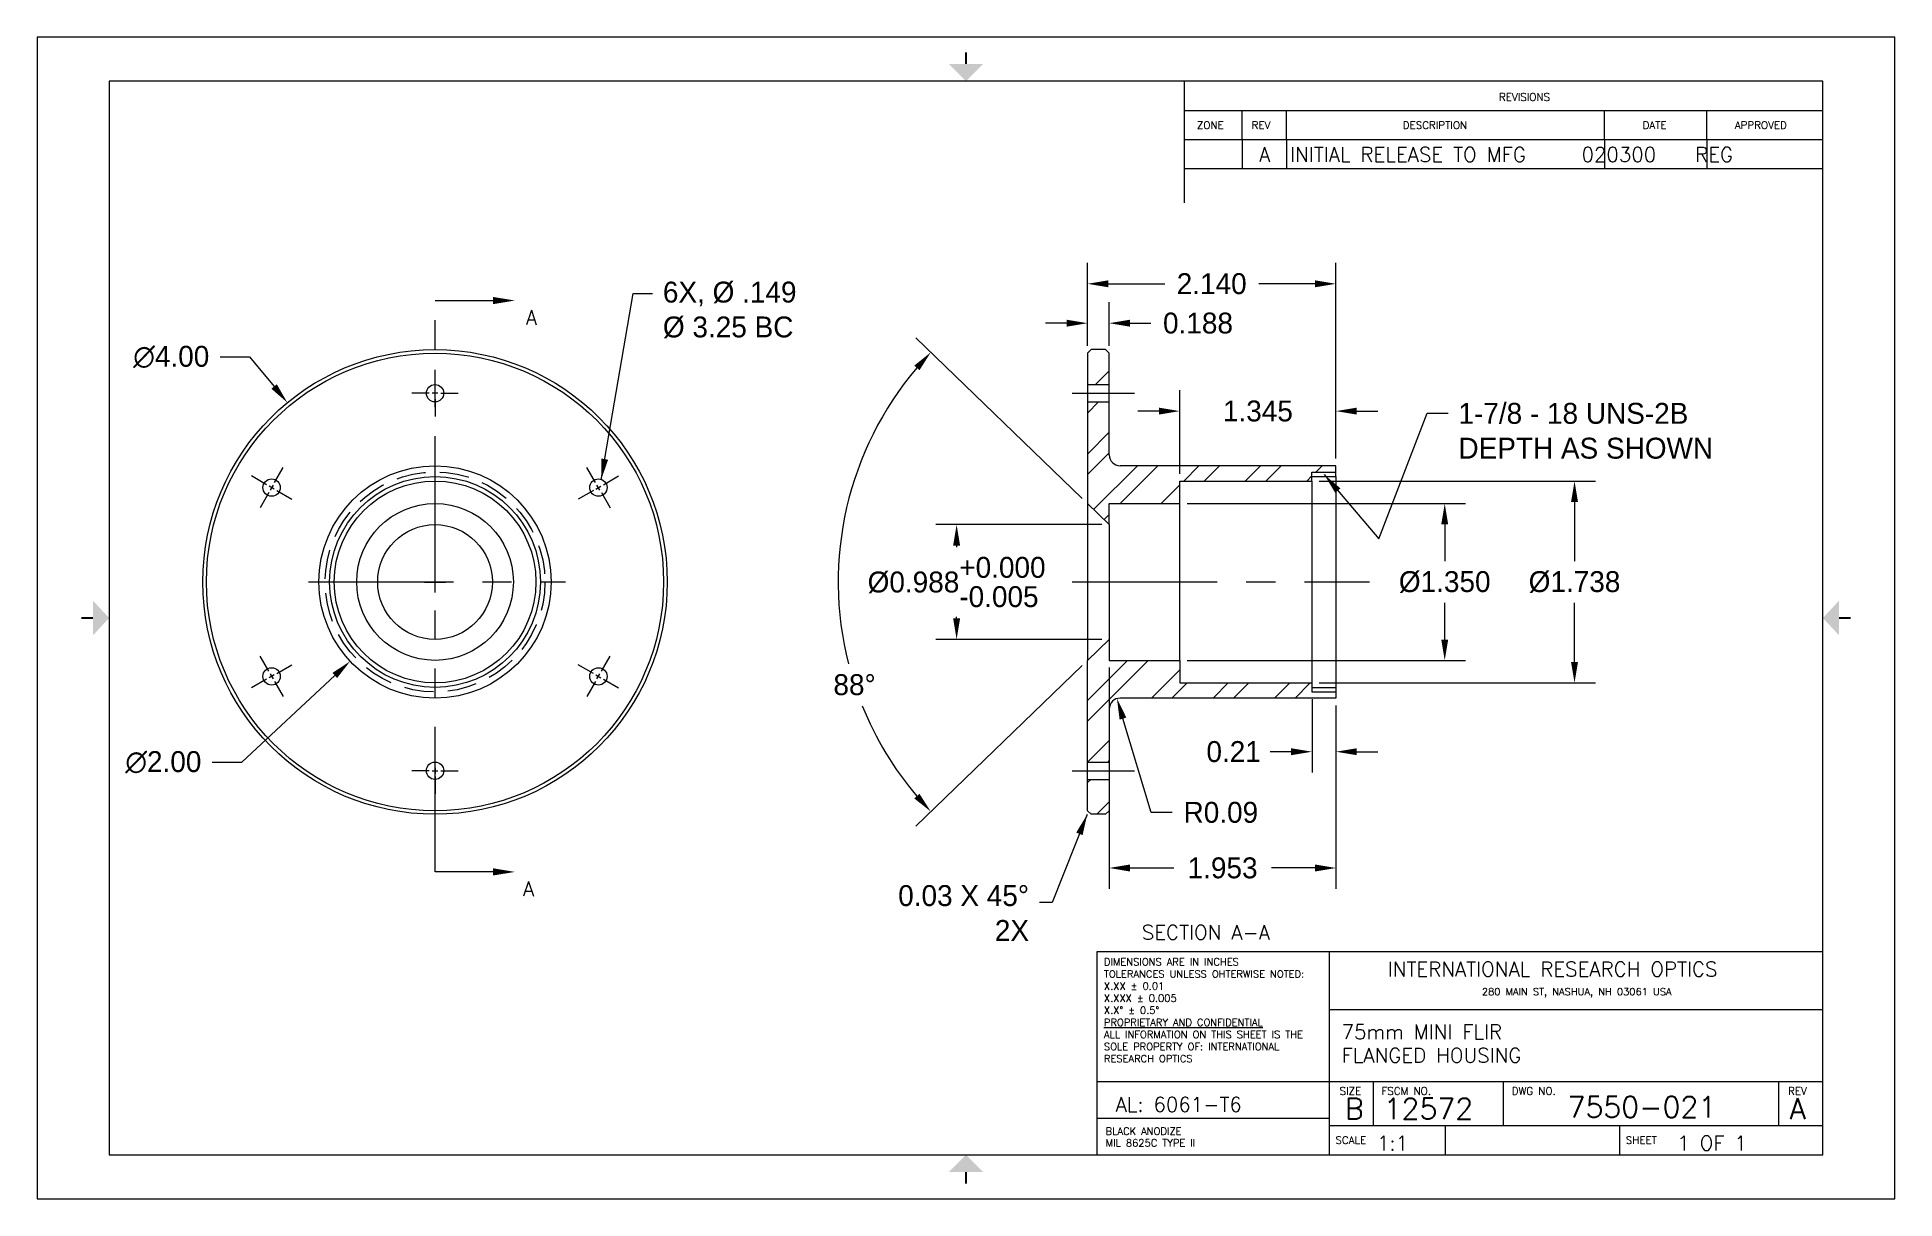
# Paper-space layout 'Layout1' of a CAD drawing. Extents: x 0 to 16, y 0 to 10.
# The model-space entities are those that its viewports show. They can reach past a viewport. Long polylines and large blocks are cut down to what shows.
import ezdxf
from ezdxf.enums import TextEntityAlignment as Align

# ---------------------------------------------------------------- set-up
doc = ezdxf.new("R2010")
doc.units = 0
doc.header["$MEASUREMENT"] = 0
for name, pattern in [('CENTER', [2, 1.25, -0.25, 0.25, -0.25]), ('HIDDEN', [0.375, 0.25, -0.125]), ('PHANTOM', [2.5, 1.25, -0.25, 0.25, -0.25, 0.25, -0.25])]:
    doc.linetypes.add(name, pattern=pattern)
doc.layers.get('0').update_dxf_attribs({"linetype": 'CONTINUOUS'})
doc.layers.get('Defpoints').update_dxf_attribs({"linetype": 'CONTINUOUS'})
for name, color, linetype in [('CENTER', 3, 'CENTER'), ('DIMS', 3, 'CONTINUOUS'), ('Revision', 4, 'CONTINUOUS'), ('Section', 3, 'CONTINUOUS'), ('TB', 7, 'CONTINUOUS'), ('THREAD', 6, 'CONTINUOUS')]:
    doc.layers.add(name, color=color, linetype=linetype)
doc.styles.add('ADESK1', font='romans')
doc.styles.add('CIM_TB', font='romans.shx')
doc.dimstyles.get("Standard").update_dxf_attribs({"dimtxt": 0.18, "dimasz": 0.18, "dimexe": 0.18, "dimexo": 0.0625, "dimgap": 0.09, "dimtad": 0, "dimtih": 1, "dimtoh": 1, "dimdec": 3, "dimzin": 0, "dimdsep": 46, "dimtxsty": 'Standard', "dimcen": 0.09, "dimadec": 0, "dimazin": 0, "dimtfac": 1, "dimtdec": 3, "dimtofl": 0, "dimtmove": 0, "dimatfit": 3, "dimfxl": 0, "dimtolj": 1, "dimtzin": 0, "dimarcsym": 0})

# ---------------------------------------------------------------- blocks, each defined once
blk = doc.blocks.new('TITLE_BLOCK')
at = {"layer": 'TB'}
for p, q in [((0, 10), (0, 0)), ((16, 10), (0, 10)), ((16, 0), (16, 10)), ((0.62, 9.62), (0.62, 0.38)), ((15.38, 9.62), (0.62, 9.62)), ((9.88, 9.62), (9.88, 8.5727)), ((15.38, 0.38), (15.38, 9.62)), ((9.88, 9.37), (15.38, 9.37)), ((10.38, 9.12), (10.38, 9.37)), ((10.76, 9.12), (10.76, 9.37)), ((13.5, 9.12), (13.5, 9.37)), ((14.38, 9.12), (14.38, 9.37)), ((9.88, 9.12), (15.38, 9.12)), ((9.13, 2.13), (15.38, 2.13)), ((9.13, 0.38), (9.13, 2.13)), ((11.13, 0.38), (11.13, 2.13)), ((11.13, 1.63), (15.38, 1.63)), ((9.13, 1.01), (15.38, 1.01)), ((11.51, 0.63), (11.51, 1.01)), ((12.63, 0.63), (12.63, 1.01)), ((15, 0.63), (15, 1.01)), ((9.13, 0.695), (11.13, 0.695)), ((11.13, 0.63), (15.38, 0.63)), ((12.13, 0.38), (12.13, 0.63)), ((13.63, 0.38), (13.63, 0.63)), ((0.62, 0.38), (15.38, 0.38)), ((0, 0), (16, 0))]:
    blk.add_line(p, q, dxfattribs=at)
at = {"layer": 'TB', "const_width": 0.02}
for points in [[(8, 9.87), (8, 9.77)], [(0.38, 5), (0.48, 5)], [(15.62, 5), (15.52, 5)], [(8, 0.13), (8, 0.23)]]:
    blk.add_lwpolyline(points, dxfattribs=at)
at = {"layer": 'TB'}
for points in [[(7.85, 9.77), (8.15, 9.77), (8, 9.62)], [(0.48, 4.85), (0.48, 5.15), (0.62, 5)], [(15.52, 4.85), (15.52, 5.15), (15.38, 5)], [(7.85, 0.23), (8.15, 0.23), (8, 0.38)]]:
    blk.add_solid(points, dxfattribs=at)
at = {"color": 0, "style": 'ADESK1', "flags": 8}
for tag, p in [('FNAME', (-0.05, 6)), ('REVDATE', (-0.05, 3)), ('USER', (-0.05, 0))]:
    blk.add_attdef(tag, p, '', height=0.15, rotation=90, dxfattribs=at)
at = {"layer": 'TB', "style": 'ADESK1'}
for s, p in [('REVISIONS', (12.5902, 9.4525)), ('ZONE', (9.9887, 9.2103)), ('REV', (10.4601, 9.2103)), ('DESCRIPTION', (11.762, 9.2103)), ('DATE', (13.8277, 9.2103)), ('APPROVED', (14.6214, 9.2103)), ('SIZE', (11.2179, 0.8959)), ('FSCM NO.', (11.5789, 0.8959)), ('DWG NO.', (12.701, 0.8959)), ('REV', (15.0805, 0.8959)), ('SCALE', (11.1823, 0.4725)), ('SHEET', (13.6828, 0.4725))]:
    blk.add_text(s, height=0.065, dxfattribs=at).set_placement(p)
at = {"layer": 'TB', "style": 'ADESK1', "flags": 9}
for tag in ['MAXY', 'MAXX', 'MINY', 'MINX']:
    blk.add_attdef(tag, (0, 0), '', height=0.065, dxfattribs=at)
blk = doc.blocks.new('*U1')
blk.add_circle((0, 0), 0.0747)
at = {"layer": 'CENTER'}
for p, q in [((0, 0.05), (0, 0.2)), ((-0.05, 0), (-0.2, 0)), ((-0.025, 0), (0.025, 0)), ((0, -0.025), (0, 0.025)), ((0.05, 0), (0.2, 0)), ((0, -0.05), (0, -0.2))]:
    blk.add_line(p, q, dxfattribs=at)
blk = doc.blocks.new('A$C275B4D7E')
blk.add_line((0, 0), (0.207, 0))
blk = doc.blocks.new('*D3')
at = {"layer": 'Defpoints', "color": 0}
for p in [(1.41, 7.153), (3.954, 4.066)]:
    blk.add_point(p, dxfattribs=at)
at = {"layer": 'DIMS', "color": 0, "lineweight": -2}
for p, q in [((0.83, 7.546), (1.085, 7.546)), ((1.085, 7.546), (1.295, 7.292)), ((2.592, 5.609), (2.772, 5.609)), ((2.682, 5.519), (2.682, 5.699))]:
    blk.add_line(p, q, dxfattribs=at)
at = {"layer": 'DIMS', "color": 0}
blk.add_solid([(1.319, 7.311), (1.272, 7.273), (1.41, 7.153)], dxfattribs=at)
at = {"layer": 'DIMS', "color": 0, "insert": (0.41, 7.546), "char_height": 0.18, "attachment_point": 5}
blk.add_mtext('\\A1;∅4.00', dxfattribs=at)
blk = doc.blocks.new('*D4')
at = {"layer": 'Defpoints', "color": 0}
for p in [(3.413, 6.291), (1.951, 4.927)]:
    blk.add_point(p, dxfattribs=at)
at = {"layer": 'DIMS', "color": 0, "lineweight": -2}
for p, q in [((2.592, 5.609), (2.772, 5.609)), ((2.682, 5.519), (2.682, 5.699)), ((1.017, 4.057), (1.819, 4.804)), ((0.762, 4.057), (1.017, 4.057))]:
    blk.add_line(p, q, dxfattribs=at)
at = {"layer": 'DIMS', "color": 0}
blk.add_solid([(1.798, 4.826), (1.839, 4.783), (1.951, 4.927)], dxfattribs=at)
at = {"layer": 'DIMS', "color": 0, "insert": (0.342, 4.057), "char_height": 0.18, "attachment_point": 5}
blk.add_mtext('\\A1;∅2.00', dxfattribs=at)
blk = doc.blocks.new('*D5')
at = {"layer": 'Defpoints', "color": 0}
for p in [(8.488, 4.934), (10.441, 4.609), (8.488, 3.147)]:
    blk.add_point(p, dxfattribs=at)
at = {"layer": 'DIMS', "color": 0, "lineweight": -2}
for p, q in [((8.488, 4.872), (8.488, 2.967)), ((10.441, 4.547), (10.441, 2.967)), ((8.668, 3.147), (9.045, 3.147)), ((10.261, 3.147), (9.885, 3.147))]:
    blk.add_line(p, q, dxfattribs=at)
at = {"layer": 'DIMS', "color": 0}
for points in [[(8.668, 3.177), (8.668, 3.117), (8.488, 3.147)], [(10.261, 3.177), (10.261, 3.117), (10.441, 3.147)]]:
    blk.add_solid(points, dxfattribs=at)
at = {"layer": 'DIMS', "color": 0, "insert": (9.465, 3.147), "char_height": 0.18, "attachment_point": 5}
blk.add_mtext('\\A1;1.953', dxfattribs=at)
blk = doc.blocks.new('*D6')
at = {"layer": 'Defpoints', "color": 0}
for p in [(9.096, 7.08), (10.441, 6.609), (9.096, 6.478)]:
    blk.add_point(p, dxfattribs=at)
at = {"layer": 'DIMS', "color": 0, "lineweight": -2}
for p, q in [((9.096, 6.541), (9.096, 7.26)), ((10.441, 6.672), (10.441, 7.26)), ((8.916, 7.08), (8.736, 7.08)), ((10.621, 7.08), (10.801, 7.08))]:
    blk.add_line(p, q, dxfattribs=at)
at = {"layer": 'DIMS', "color": 0}
for points in [[(8.916, 7.11), (8.916, 7.05), (9.096, 7.08)], [(10.621, 7.11), (10.621, 7.05), (10.441, 7.08)]]:
    blk.add_solid(points, dxfattribs=at)
at = {"layer": 'DIMS', "color": 0, "insert": (9.769, 7.08), "char_height": 0.18, "attachment_point": 5}
blk.add_mtext('\\A1;1.345', dxfattribs=at)
blk = doc.blocks.new('*D7')
at = {"layer": 'Defpoints', "color": 0}
for p in [(10.235, 4.663), (10.441, 4.609), (10.235, 4.148)]:
    blk.add_point(p, dxfattribs=at)
at = {"layer": 'DIMS', "color": 0, "lineweight": -2}
for p, q in [((10.235, 4.6), (10.235, 3.968)), ((10.441, 4.547), (10.441, 3.968)), ((10.055, 4.148), (9.875, 4.148)), ((10.621, 4.148), (10.801, 4.148))]:
    blk.add_line(p, q, dxfattribs=at)
at = {"layer": 'DIMS', "color": 0}
for points in [[(10.055, 4.178), (10.055, 4.118), (10.235, 4.148)], [(10.621, 4.178), (10.621, 4.118), (10.441, 4.148)]]:
    blk.add_solid(points, dxfattribs=at)
at = {"layer": 'DIMS', "color": 0, "insert": (9.56, 4.148), "char_height": 0.18, "attachment_point": 5}
blk.add_mtext('\\A1;0.21', dxfattribs=at)
blk = doc.blocks.new('*D8')
at = {"layer": 'Defpoints', "color": 0}
for p in [(8.488, 7.837), (8.301, 7.578), (8.488, 7.578)]:
    blk.add_point(p, dxfattribs=at)
at = {"layer": 'DIMS', "color": 0, "lineweight": -2}
for p, q in [((8.301, 7.641), (8.301, 8.017)), ((8.488, 7.641), (8.488, 8.017)), ((8.121, 7.837), (7.941, 7.837)), ((8.668, 7.837), (8.848, 7.837))]:
    blk.add_line(p, q, dxfattribs=at)
at = {"layer": 'DIMS', "color": 0}
for points in [[(8.121, 7.867), (8.121, 7.807), (8.301, 7.837)], [(8.668, 7.867), (8.668, 7.807), (8.488, 7.837)]]:
    blk.add_solid(points, dxfattribs=at)
at = {"layer": 'DIMS', "color": 0, "insert": (9.253, 7.837), "char_height": 0.18, "attachment_point": 5}
blk.add_mtext('\\A1;0.188', dxfattribs=at)
blk = doc.blocks.new('*D9')
at = {"layer": 'Defpoints', "color": 0}
for p in [(8.555, 4.605), (8.582, 4.516)]:
    blk.add_point(p, dxfattribs=at)
at = {"layer": 'DIMS', "color": 0, "lineweight": -2}
for p, q in [((8.85, 3.625), (8.607, 4.433)), ((9.03, 3.625), (8.85, 3.625))]:
    blk.add_line(p, q, dxfattribs=at)
at = {"layer": 'DIMS', "color": 0}
blk.add_solid([(8.636, 4.442), (8.578, 4.424), (8.555, 4.605)], dxfattribs=at)
at = {"layer": 'DIMS', "color": 0, "insert": (9.45, 3.625), "char_height": 0.18, "attachment_point": 5}
blk.add_mtext('\\A1;R0.09', dxfattribs=at)
blk = doc.blocks.new('*D10')
at = {"layer": 'Defpoints', "color": 0}
for p in [(9.096, 6.284), (9.096, 4.934), (11.378, 4.934)]:
    blk.add_point(p, dxfattribs=at)
at = {"layer": 'DIMS', "color": 0, "lineweight": -2}
for p, q in [((9.159, 6.284), (11.558, 6.284)), ((11.378, 6.104), (11.378, 5.789)), ((11.378, 5.114), (11.378, 5.429)), ((9.159, 4.934), (11.558, 4.934))]:
    blk.add_line(p, q, dxfattribs=at)
at = {"layer": 'DIMS', "color": 0}
for points in [[(11.348, 6.104), (11.408, 6.104), (11.378, 6.284)], [(11.348, 5.114), (11.408, 5.114), (11.378, 4.934)]]:
    blk.add_solid(points, dxfattribs=at)
at = {"layer": 'DIMS', "color": 0, "insert": (11.378, 5.609), "char_height": 0.18, "attachment_point": 5}
blk.add_mtext('\\A1;%%c1.350', dxfattribs=at)
blk = doc.blocks.new('*D11')
at = {"layer": 'Defpoints', "color": 0}
for p in [(10.235, 6.478), (10.235, 4.74), (12.496, 4.74)]:
    blk.add_point(p, dxfattribs=at)
at = {"layer": 'DIMS', "color": 0, "lineweight": -2}
for p, q in [((10.297, 6.478), (12.676, 6.478)), ((12.496, 6.298), (12.496, 5.789)), ((12.496, 4.92), (12.496, 5.429)), ((10.297, 4.74), (12.676, 4.74))]:
    blk.add_line(p, q, dxfattribs=at)
at = {"layer": 'DIMS', "color": 0}
for points in [[(12.466, 6.298), (12.526, 6.298), (12.496, 6.478)], [(12.466, 4.92), (12.526, 4.92), (12.496, 4.74)]]:
    blk.add_solid(points, dxfattribs=at)
at = {"layer": 'DIMS', "color": 0, "insert": (12.496, 5.609), "char_height": 0.18, "attachment_point": 5}
blk.add_mtext('\\A1;%%c1.738', dxfattribs=at)
blk = doc.blocks.new('*D12')
at = {"layer": 'Defpoints', "color": 0}
for p in [(8.488, 6.103), (7.174, 5.115), (8.488, 5.115)]:
    blk.add_point(p, dxfattribs=at)
at = {"layer": 'DIMS', "color": 0, "lineweight": -2}
for p, q in [((8.426, 6.103), (6.994, 6.103)), ((7.174, 5.923), (7.174, 5.909)), ((7.174, 5.295), (7.174, 5.309)), ((8.426, 5.115), (6.994, 5.115))]:
    blk.add_line(p, q, dxfattribs=at)
at = {"layer": 'DIMS', "color": 0}
for points in [[(7.144, 5.923), (7.204, 5.923), (7.174, 6.103)], [(7.144, 5.295), (7.204, 5.295), (7.174, 5.115)]]:
    blk.add_solid(points, dxfattribs=at)
at = {"layer": 'DIMS', "color": 0, "insert": (7.174, 5.609), "char_height": 0.18, "attachment_point": 5}
blk.add_mtext('\\A1;%%c0.988\\S+0.000^ -0.005;', dxfattribs=at)
blk = doc.blocks.new('*D13')
at = {"layer": 'Defpoints', "color": 0}
for p in [(6.247, 6.33), (8.301, 6.284), (8.488, 6.103), (8.488, 5.115), (8.301, 4.934)]:
    blk.add_point(p, dxfattribs=at)
at = {"layer": 'DIMS', "color": 0, "lineweight": -2}
for p, q in [((8.256, 6.328), (6.823, 7.711)), ((8.256, 4.891), (6.823, 3.508))]:
    blk.add_line(p, q, dxfattribs=at)
for start, end in [(139.6417, 194.3423), (201.9754, 220.3583)]:
    blk.add_arc((9, 5.609), 2.846, start, end, dxfattribs=at)
at = {"layer": 'DIMS', "color": 0}
for points in [[(6.809, 7.472), (6.854, 7.432), (6.952, 7.586)], [(6.854, 3.786), (6.809, 3.746), (6.952, 3.633)]]:
    blk.add_solid(points, dxfattribs=at)
at = {"layer": 'DIMS', "color": 0, "insert": (6.295, 4.724), "char_height": 0.18, "attachment_point": 5}
blk.add_mtext('\\A1;88°', dxfattribs=at)
blk = doc.blocks.new('*D14')
at = {"layer": 'Defpoints', "color": 0}
for p in [(10.441, 8.176), (8.301, 7.578), (10.441, 6.609)]:
    blk.add_point(p, dxfattribs=at)
at = {"layer": 'DIMS', "color": 0, "lineweight": -2}
for p, q in [((8.301, 7.641), (8.301, 8.356)), ((10.441, 6.672), (10.441, 8.356)), ((8.481, 8.176), (8.966, 8.176)), ((10.261, 8.176), (9.776, 8.176))]:
    blk.add_line(p, q, dxfattribs=at)
at = {"layer": 'DIMS', "color": 0}
for points in [[(8.481, 8.206), (8.481, 8.146), (8.301, 8.176)], [(10.261, 8.206), (10.261, 8.146), (10.441, 8.176)]]:
    blk.add_solid(points, dxfattribs=at)
at = {"layer": 'DIMS', "color": 0, "insert": (9.371, 8.176), "char_height": 0.18, "attachment_point": 5}
blk.add_mtext('\\A1;2.140', dxfattribs=at)

msp = doc.modelspace()

# ---------------------------------------------------------------- hatches: boundary and pattern name
at = {"layer": 'Section'}
h = msp.add_hatch(dxfattribs=at)
h.set_pattern_fill('ANSI32', color=256, style=0)
h.paths.add_polyline_path([(8.4885, 7.578), (8.4572, 7.6093), (8.3322, 7.6093), (8.301, 7.578), (8.301, 7.3088), (8.4885, 7.3088)])
h = msp.add_hatch(dxfattribs=at)
h.set_pattern_fill('ANSI32', color=256, style=0)
h.paths.add_polyline_path([(9.0964, 6.4781), (10.2345, 6.4781), (10.2345, 6.5557), (10.4415, 6.5557), (10.4415, 6.6093), (8.5822, 6.6093, -0.4142136), (8.4885, 6.703), (8.4885, 7.1598), (8.301, 7.1598), (8.301, 6.2842), (8.4885, 6.1033), (8.4885, 6.2842), (9.0964, 6.2842)])
h = msp.add_hatch(dxfattribs=at)
h.set_pattern_fill('ANSI32', color=256, style=0)
h.paths.add_polyline_path([(9.0964, 4.9344), (8.4885, 4.9344), (8.4885, 5.1153), (8.301, 4.9344), (8.301, 4.0588), (8.4885, 4.0588), (8.4885, 4.5155, -0.4142136), (8.5822, 4.6093), (10.4415, 4.6093), (10.4415, 4.6629), (10.2345, 4.6629), (10.2345, 4.7405), (9.0964, 4.7405)])
h = msp.add_hatch(dxfattribs=at)
h.set_pattern_fill('ANSI32', color=256, style=0)
h.paths.add_polyline_path([(8.4885, 3.9098), (8.301, 3.9098), (8.301, 3.6405), (8.3322, 3.6093), (8.4572, 3.6093), (8.4885, 3.6405)])

# ---------------------------------------------------------------- linework, layer by layer
for p, q in [((8.3322, 7.6093), (8.301, 7.578)), ((8.301, 7.578), (8.301, 6.2842)), ((8.4572, 7.6093), (8.3322, 7.6093)), ((8.4885, 7.578), (8.4572, 7.6093)), ((8.4885, 7.6093), (8.4885, 7.6093)), ((8.4885, 6.703), (8.4885, 7.578)), ((8.301, 7.3088), (8.4885, 7.3088)), ((8.301, 7.1598), (8.4885, 7.1598)), ((10.4415, 6.6093), (8.5822, 6.6093)), ((10.4415, 6.5169), (10.4415, 6.6093)), ((9.0964, 6.2842), (9.0964, 6.4781)), ((9.0964, 6.4781), (10.2345, 6.4781)), ((10.2345, 6.4781), (10.2345, 6.5557)), ((10.2345, 6.4781), (10.2345, 4.7405)), ((10.4415, 6.5169), (10.4415, 4.7017)), ((8.301, 6.2842), (8.4885, 6.1033)), ((8.301, 6.2842), (8.301, 4.9344)), ((8.4885, 6.1033), (8.4885, 6.2842)), ((8.4885, 6.2842), (9.0964, 6.2842)), ((9.0964, 4.9344), (9.0964, 6.2842)), ((8.4885, 6.1033), (8.4885, 5.1153)), ((8.301, 4.9344), (8.4885, 5.1153)), ((8.4885, 5.1153), (8.4885, 4.9344)), ((8.301, 3.6405), (8.301, 4.9344)), ((8.4885, 4.9344), (9.0964, 4.9344)), ((9.0964, 4.9344), (9.0964, 4.7405)), ((9.0964, 4.7405), (10.2345, 4.7405)), ((10.2345, 4.7405), (10.2345, 4.6629)), ((10.4415, 4.7017), (10.4415, 4.6093)), ((8.4885, 4.5155), (8.4885, 3.6405)), ((10.4415, 4.6093), (8.5822, 4.6093)), ((8.301, 4.0588), (8.4885, 4.0588)), ((8.301, 3.9098), (8.4885, 3.9098)), ((8.3322, 3.6093), (8.301, 3.6405)), ((8.4572, 3.6093), (8.3322, 3.6093)), ((8.4885, 3.6405), (8.4572, 3.6093)), ((8.4885, 3.6093), (8.4885, 3.6093))]:
    msp.add_line(p, q)
for radius in [2, 1.9688, 1, 0.9076, 0.8688, 0.6749, 0.494]:
    msp.add_circle((2.6818, 5.6093), radius)
for centre, start, end in [((8.5822, 6.703), 180, 270), ((8.5822, 4.5155), 90, 180)]:
    msp.add_arc(centre, 0.0938, start, end)
at = {"layer": 'CENTER'}
for p, q in [((8.1683, 7.2343), (8.7052, 7.2343)), ((1.5907, 5.6093), (3.8051, 5.6093)), ((8.1692, 5.6093), (10.7307, 5.6093)), ((8.1683, 3.9843), (8.7052, 3.9843))]:
    msp.add_line(p, q, dxfattribs=at)
at = {"layer": 'Section', "linetype": 'PHANTOM', "lineweight": 25}
msp.add_lwpolyline([(3.1818, 3.1134), (2.6818, 3.1134), (2.6818, 8.0319), (3.1818, 8.0319)], dxfattribs=at)
for points in [[(3.3693, 8.0319), (3.1818, 8.0629), (3.1818, 8.001)], [(3.3693, 3.1134), (3.1818, 3.1444), (3.1818, 3.0825)]]:
    msp.add_solid(points, dxfattribs=at)
at = {"layer": 'THREAD', "linetype": 'HIDDEN'}
for p, q in [((10.2345, 6.5557), (10.4415, 6.5557)), ((10.2345, 4.6629), (10.4415, 4.6629))]:
    msp.add_line(p, q, dxfattribs=at)
msp.add_circle((2.6818, 5.6093), 0.9464, dxfattribs=at)

# ---------------------------------------------------------------- block references
for p, rotation in [((2.6818, 7.2343), 90), ((1.2746, 6.4218), 150), ((4.0891, 6.4218), 29.99999999999997), ((1.2746, 4.7968), 210), ((4.0891, 4.7968), 329.9999999999999), ((2.6818, 3.9843), 270)]:
    msp.add_blockref('*U1', p, dxfattribs=dict(rotation=rotation))
msp.add_blockref('A$C275B4D7E', (10.2345, 6.5169))
at = {"xscale": -1, "rotation": 180}
msp.add_blockref('A$C275B4D7E', (10.2345, 4.7017), dxfattribs=at)

# ---------------------------------------------------------------- texts
at = {"layer": 'DIMS', "char_height": 0.18}
for s, insert, attachment_point in [('6X, %%C .149\\P%%C 3.25 BC', (4.6445, 8.1946), 1), ('1-7/8 - 18 UNS-2B\\PDEPTH AS SHOWN', (11.4964, 7.151), 1), ('0.03 X 45%%D\\P2X', (7.7978, 2.7594), 6)]:
    msp.add_mtext(s, dxfattribs=dict(at, insert=insert, attachment_point=attachment_point))
at = {"layer": 'Section', "linetype": 'PHANTOM', "lineweight": 25, "style": 'CIM_TB'}
for p in [(3.5113, 7.8866), (3.487, 2.9681)]:
    msp.add_text('A', height=0.125, dxfattribs=at).set_placement(p, align=Align.MIDDLE)

# ---------------------------------------------------------------- dimensions: what is measured, and where the dimension line sits
at = {"layer": 'DIMS'}
for base, p1, p2, picture, middle in [((10.4414629, 8.1758611), (8.3009635, 7.5780428), (10.4414629, 6.6092928), '*D14', (9.3712132, 8.1758611)), ((9.0964, 7.0804), (10.4415, 6.6093), (9.0964, 6.4781), '*D6', (9.7689, 7.0804)), ((8.4885, 3.1473), (10.4415, 4.6093), (8.4885, 4.9344), '*D5', (9.465, 3.1473))]:
    dim = msp.add_linear_dim(base=base, p1=p1, p2=p2, dimstyle='Standard', dxfattribs=at)
    dim.commit()
    dim.dimension.update_dxf_attribs({"geometry": picture, "text_midpoint": middle})
dim = msp.add_linear_dim(base=(8.4884634969, 7.8373515192), p1=(8.3009634969, 7.5780427738), p2=(8.4884634969, 7.5780427738), dimstyle='Standard', dxfattribs=at)
dim.commit()
dim.dimension.update_dxf_attribs({"geometry": '*D8', "text_midpoint": (9.2534634969, 7.8373515192), "dimtype": 160})
dim = msp.add_angular_dim_2l(base=(6.247, 6.3296), line1=((8.301, 4.9344), (8.4885, 5.1153)), line2=((8.301, 6.2842), (8.4885, 6.1033)), dimstyle='Standard', override={"dimgap": 0.09, "dimtol": 0, "dimlim": 0, "dimtm": 0.005}, dxfattribs=at)
dim.commit()
dim.dimension.update_dxf_attribs({"geometry": '*D13', "text_midpoint": (6.2954, 4.7243), "dimtype": 162})
for p1, p2, picture, middle in [((3.9538, 4.0659), (1.4099, 7.1527), '*D3', (0.4105, 7.5464)), ((3.4131, 6.2914), (1.9506, 4.9272), '*D4', (0.3421, 4.0566))]:
    dim = msp.add_diameter_dim_2p(p1=p1, p2=p2, dimstyle='Standard', override={"dimdec": 2}, dxfattribs=at)
    dim.commit()
    dim.dimension.update_dxf_attribs({"geometry": picture, "text_midpoint": middle, "dimtype": 163})
for base, p1, p2, picture, middle in [((12.4961, 4.7405), (10.2345, 6.4781), (10.2345, 4.7405), '*D11', (12.4961, 5.6093)), ((11.3779, 4.9344), (9.0964, 6.2842), (9.0964, 4.9344), '*D10', (11.3779, 5.6093))]:
    dim = msp.add_linear_dim(base=base, p1=p1, p2=p2, angle=90, text='%%c<>', dimstyle='Standard', dxfattribs=at)
    dim.commit()
    dim.dimension.update_dxf_attribs({"geometry": picture, "text_midpoint": middle})
dim = msp.add_linear_dim(base=(7.1742, 5.1153), p1=(8.4885, 6.1033), p2=(8.4885, 5.1153), angle=90, text='%%c<>', dimstyle='Standard', override={"dimgap": 0.09, "dimtol": 1, "dimlim": 0, "dimtm": 0.005}, dxfattribs=at)
dim.commit()
dim.dimension.update_dxf_attribs({"geometry": '*D12', "text_midpoint": (7.1742, 5.6093), "dimtype": 160})
dim = msp.add_linear_dim(base=(10.2345, 4.1476), p1=(10.4415, 4.6093), p2=(10.2345, 4.6629), dimstyle='Standard', override={"dimdec": 2}, dxfattribs=at)
dim.commit()
dim.dimension.update_dxf_attribs({"geometry": '*D7', "text_midpoint": (9.5595, 4.1476)})
dim = msp.add_radius_dim(center=(8.5822, 4.5155), mpoint=(8.5552, 4.6053), dimstyle='Standard', override={"dimdec": 2, "dimtmove": 1}, dxfattribs=at)
dim.commit()
dim.dimension.update_dxf_attribs({"geometry": '*D9', "text_midpoint": (8.8501, 3.6247), "dimtype": 164})

# ---------------------------------------------------------------- leaders
at = {"layer": 'DIMS', "annotation_type": 0, "has_hookline": 1}
for points, hookline_direction, text_width in [([(4.1128, 6.4891), (4.3877, 8.0926), (4.5551, 8.0928)], 0, 1.47), ([(10.3409, 6.5334), (10.8097, 5.9801), (11.2264, 7.061), (11.4064, 7.061)], 0, 2.88), ([(8.2987, 3.6084), (7.9957, 2.8494), (7.8878, 2.8494)], 1, 1.5)]:
    msp.add_leader(points, dimstyle='Standard', override={"dimgap": 0.09, "dimtad": 0}, dxfattribs=dict(at, hookline_direction=hookline_direction, text_width=text_width))

psp = doc.layouts.get("Layout1")

# ---------------------------------------------------------------- linework, layer by layer
at = {"layer": 'Revision'}
for p, q in [((10.38, 9.12), (10.38, 8.87)), ((10.76, 9.12), (10.76, 8.87)), ((13.5, 9.12), (13.5, 8.87)), ((14.38, 9.12), (14.38, 8.87)), ((9.88, 8.87), (15.38, 8.87))]:
    psp.add_line(p, q, dxfattribs=at)

# ---------------------------------------------------------------- block references
psp.add_blockref('TITLE_BLOCK', (0, 0))

# ---------------------------------------------------------------- texts
at = {"layer": 'DIMS', "style": 'CIM_TB'}
for s, height, p in [('INTERNATIONAL RESEARCH OPTICS', 0.125, (11.633, 1.915)), ('75mm MINI FLIR', 0.125, (11.235, 1.375)), ('FLANGED HOUSING', 0.125, (11.235, 1.173)), ('AL: 6061-T6', 0.125, (9.288, 0.75)), ('B', 0.18, (11.263, 0.686)), ('12572', 0.18, (11.597, 0.686)), ('7550-021', 0.18, (13.181, 0.701)), ('BLACK ANODIZE', 0.0625, (9.203, 0.551)), ('MIL 8625C TYPE II', 0.0625, (9.203, 0.45)), ('1:1', 0.125, (11.54, 0.417)), ('1 OF 1', 0.125, (14.126, 0.417))]:
    psp.add_text(s, height=height, dxfattribs=at).set_placement(p)
at = {"layer": 'DIMS', "char_height": 0.0625, "style": 'CIM_TB'}
for s, insert, width, attachment_point in [('DIMENSIONS ARE IN INCHES\\PTOLERANCES UNLESS OHTERWISE NOTED:\\PX.XX ± 0.01\\PX.XXX ± 0.005\\PX.X° ± 0.5°\\P{\\LPROPRIETARY AND CONFIDENTIAL\\P}ALL INFORMATION ON THIS SHEET IS THE SOLE PROPERTY OF: INTERNATIONAL RESEARCH OPTICS', (9.188, 2.071), 1.8829, 1), ('280 MAIN ST, NASHUA, NH 03061 USA', (13.26, 1.774), 4.1211, 5)]:
    psp.add_mtext(s, dxfattribs=dict(at, insert=insert, width=width, attachment_point=attachment_point))
at = {"layer": 'Revision', "style": 'CIM_TB'}
for s, height, p in [('A  INITIAL RELEASE TO MFG   020300   REG', 0.125, (10.524, 8.927)), ('A', 0.18, (15.093, 0.686))]:
    psp.add_text(s, height=height, dxfattribs=at).set_placement(p)
at = {"layer": 'Section', "style": 'CIM_TB'}
psp.add_text('SECTION A-A', height=0.125, dxfattribs=at).set_placement((9.514, 2.231))

# ---------------------------------------------------------------- viewports
at = {"layer": '0', "view_target_point": (-108, 0)}
psp.add_viewport(center=(8, 5), size=(14.76, 9.24), view_center_point=(115.2549, 5.2991), view_height=9.24, dxfattribs=at)

doc.saveas('drawing.dxf')
